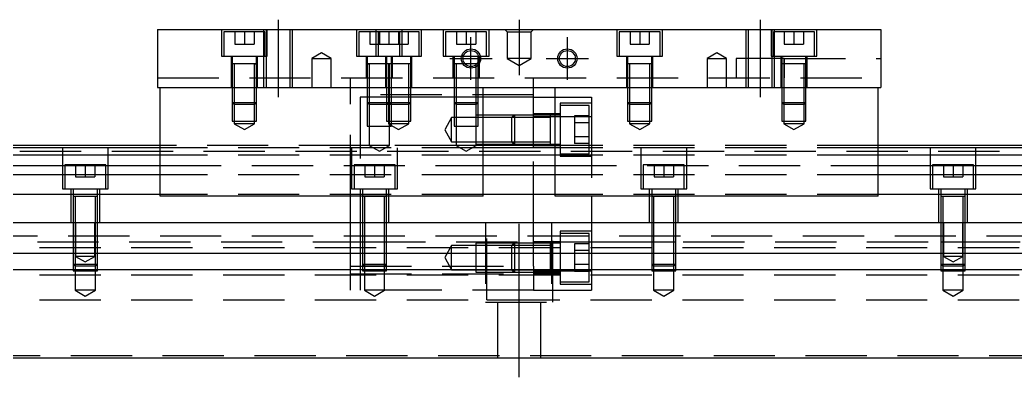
# Model space of a CAD drawing. Extents: x -20 to 810, y -289 to 102.
# Drawn here: x 186.4 to 392.9, y -243 to -169 of the extents above; entities that cross this region are included whole.
import ezdxf

# ---------------------------------------------------------------- set-up
doc = ezdxf.new("R2010")
doc.units = 0
doc.linetypes.add('CENTER', pattern=[50.8, 31.75, -6.35, 6.35, -6.35])
doc.linetypes.add('DASHED', pattern=[19.05, 12.7, -6.35])
doc.layers.get('0').update_dxf_attribs({"linetype": 'CONTINUOUS'})
doc.layers.add('CENTER', color=1, linetype='CENTER')

msp = doc.modelspace()

# ---------------------------------------------------------------- linework, layer by layer
at = {"color": 7, "linetype": 'CONTINUOUS'}
for p, q in [((215, -170.98), (215, -182.98)), ((215, -170.98), (365, -170.98)), ((365, -170.98), (365, -182.98)), ((281.500006, -178.08), (281.229838, -178.08)), ((215, -182.98), (365, -182.98)), ((215.5, -205.48), (215.5, -182.98)), ((282.5, -205.48), (282.5, -182.98)), ((293, -195.48), (293, -182.98)), ((297.5, -205.48), (297.5, -182.98)), ((364.5, -205.48), (364.5, -182.98)), ((293, -184.98), (297.5, -184.98)), ((215.5, -195.48), (0, -195.48)), ((215.5, -194.98), (28, -194.98)), ((297.5, -195.48), (282.5, -195.48)), ((523, -194.98), (364.5, -194.98)), ((580, -195.48), (364.5, -195.48)), ((215.5, -197.019608), (0, -197.019608)), ((297.5, -197.019608), (282.5, -197.019608)), ((580, -197.019608), (364.5, -197.019608)), ((0, -199.140392), (215.5, -199.140392)), ((282.5, -199.140392), (297.5, -199.140392)), ((364.5, -199.140392), (580, -199.140392)), ((215.5, -201.050532), (0, -201.050532)), ((297.5, -201.050532), (282.5, -201.050532)), ((580, -201.050532), (364.5, -201.050532)), ((215.5, -205.161934), (0, -205.161934)), ((282.5, -205.48), (215.5, -205.48)), ((297.5, -205.161934), (282.5, -205.161934)), ((364.5, -205.48), (297.5, -205.48)), ((580, -205.161934), (364.5, -205.161934)), ((0, -210.98), (580, -210.98)), ((0, -217.28), (580, -217.28)), ((0, -220.68), (580, -220.68)), ((0, -238.98), (580, -238.98))]:
    msp.add_line(p, q, dxfattribs=at)
at = {"color": 3, "linetype": 'DASHED'}
for p, q in [((228.25, -170.98), (228.25, -176.48)), ((237.000006, -170.98), (237.000006, -171.48)), ((237.5, -170.98), (237.5, -182.98)), ((237.75, -176.48), (237.75, -170.98)), ((242.5, -182.98), (242.5, -170.98)), ((242.999994, -182.98), (242.999994, -170.98)), ((256.25, -170.98), (256.25, -176.48)), ((260.25, -170.98), (260.25, -176.48)), ((265.75, -176.48), (265.75, -170.98)), ((269.75, -176.48), (269.75, -170.98)), ((274.25, -170.98), (274.25, -176.48)), ((283.75, -176.48), (283.75, -170.98)), ((287.5, -171.48), (287, -170.98)), ((292.5, -171.48), (293, -170.98)), ((310.25, -170.98), (310.25, -176.48)), ((319.75, -176.48), (319.75, -170.98)), ((337.000006, -170.98), (337.000006, -182.98)), ((337.5, -170.98), (337.5, -182.98)), ((342.25, -170.98), (342.25, -176.48)), ((342.5, -182.98), (342.5, -170.98)), ((342.999994, -171.48), (342.999994, -170.98)), ((351.75, -176.48), (351.75, -170.98)), ((237.25, -171.48), (228.75, -171.48)), ((228.75, -171.48), (228.75, -176.48)), ((231, -171.48), (231, -173.98)), ((233, -171.48), (233, -173.98)), ((235, -171.48), (235, -173.98)), ((237.000006, -171.48), (237.000006, -176.48)), ((237.25, -176.48), (237.25, -171.48)), ((260.75, -171.48), (256.75, -171.48)), ((256.75, -171.48), (256.75, -176.48)), ((259, -171.48), (259, -173.98)), ((269.25, -171.48), (260.75, -171.48)), ((260.75, -171.48), (260.75, -176.48)), ((261, -171.48), (261, -173.98)), ((263, -171.48), (263, -173.98)), ((265, -171.48), (265, -173.98)), ((265.25, -176.48), (265.25, -171.48)), ((267, -171.48), (267, -173.98)), ((269.25, -176.48), (269.25, -171.48)), ((283.25, -171.48), (274.75, -171.48)), ((274.75, -171.48), (274.75, -176.48)), ((277, -171.48), (277, -173.98)), ((279, -171.48), (279, -173.98)), ((281, -171.48), (281, -173.98)), ((283.25, -176.48), (283.25, -171.48)), ((287.5, -171.48), (287.5, -176.98)), ((287.5, -171.48), (292.5, -171.48)), ((292.5, -176.98), (292.5, -171.48)), ((319.25, -171.48), (310.75, -171.48)), ((310.75, -171.48), (310.75, -176.48)), ((313, -171.48), (313, -173.98)), ((315, -171.48), (315, -173.98)), ((317, -171.48), (317, -173.98)), ((319.25, -176.48), (319.25, -171.48)), ((351.25, -171.48), (342.75, -171.48)), ((342.75, -171.48), (342.75, -176.48)), ((342.999994, -176.48), (342.999994, -171.48)), ((345, -171.48), (345, -173.98)), ((347, -171.48), (347, -173.98)), ((349, -171.48), (349, -173.98)), ((351.25, -176.48), (351.25, -171.48)), ((231, -173.98), (233, -173.98)), ((233, -173.98), (235, -173.98)), ((259, -173.98), (261, -173.98)), ((261, -173.98), (263, -173.98)), ((263, -173.98), (265, -173.98)), ((265, -173.98), (267, -173.98)), ((277, -173.98), (279, -173.98)), ((279, -173.98), (281, -173.98)), ((313, -173.98), (315, -173.98)), ((315, -173.98), (317, -173.98)), ((345, -173.98), (347, -173.98)), ((347, -173.98), (349, -173.98)), ((228.25, -176.48), (237.75, -176.48)), ((230.25, -176.48), (230.25, -182.98)), ((230.5, -176.48), (230.5, -178.08)), ((235.5, -178.08), (235.5, -176.48)), ((235.75, -182.98), (235.75, -176.48)), ((237.000006, -176.48), (237.000006, -182.98)), ((249, -175.8253), (247, -176.98)), ((247, -176.98), (249, -176.98)), ((247, -176.98), (247, -182.98)), ((251, -176.98), (249, -175.8253)), ((249, -176.98), (251, -176.98)), ((251, -182.98), (251, -176.98)), ((256.25, -176.48), (260.25, -176.48)), ((258.25, -176.48), (258.25, -180.98)), ((258.5, -176.48), (258.5, -178.08)), ((260.25, -176.48), (269.75, -176.48)), ((262.25, -176.48), (262.25, -182.98)), ((262.5, -176.48), (262.5, -178.08)), ((263.5, -178.08), (263.5, -176.48)), ((263.75, -180.98), (263.75, -176.48)), ((267.5, -178.08), (267.5, -176.48)), ((267.75, -182.98), (267.75, -176.48)), ((274.25, -176.48), (283.75, -176.48)), ((276.25, -176.48), (276.25, -180.98)), ((276.5, -176.48), (276.5, -178.08)), ((281.5, -177.667386), (281.5, -176.48)), ((281.75, -180.98), (281.75, -176.48)), ((292.5, -176.98), (287.5, -176.98)), ((287.5, -176.98), (290, -178.423376)), ((290, -178.423376), (292.5, -176.98)), ((310.25, -176.48), (319.75, -176.48)), ((312.25, -176.48), (312.25, -182.98)), ((312.5, -176.48), (312.5, -178.08)), ((317.5, -178.08), (317.5, -176.48)), ((317.75, -182.98), (317.75, -176.48)), ((331, -175.8253), (329, -176.98)), ((329, -176.98), (331, -176.98)), ((329, -176.98), (329, -182.98)), ((333, -176.98), (331, -175.8253)), ((331, -176.98), (333, -176.98)), ((333, -182.98), (333, -176.98)), ((335, -176.98), (335, -180.98)), ((345, -176.98), (335, -176.98)), ((342.25, -176.48), (351.75, -176.48)), ((342.999994, -182.98), (342.999994, -176.48)), ((344.25, -176.48), (344.25, -182.98)), ((344.5, -176.48), (344.5, -178.08)), ((345, -176.98), (365, -176.98)), ((345, -180.98), (345, -176.98)), ((345, -176.98), (345, -178.08)), ((349.5, -178.08), (349.5, -176.48)), ((349.75, -182.98), (349.75, -176.48)), ((230.5, -178.075), (230.5, -178.08)), ((235.5, -178.08), (230.5, -178.08)), ((230.5, -178.08), (230.5, -178.085)), ((230.5, -178.08), (230.5, -182.97998)), ((230.9, -178.08), (230.9, -182.97998)), ((235.1, -182.97998), (235.1, -178.08)), ((235.242602, -178.08), (235.5, -178.08)), ((235.5, -178.08), (235.5, -178.075)), ((235.5, -178.085), (235.5, -178.08)), ((235.5, -182.97998), (235.5, -178.08)), ((258.5, -178.075), (258.5, -178.08)), ((258.5, -178.08), (258.757448, -178.08)), ((263.5, -178.08), (258.5, -178.08)), ((258.5, -178.08), (258.5, -180.97998)), ((258.5, -178.08), (258.5, -178.085)), ((258.9, -178.08), (258.9, -186.48)), ((262.5, -178.075), (262.5, -178.08)), ((267.5, -178.08), (262.5, -178.08)), ((262.5, -178.08), (262.5, -178.085)), ((262.5, -178.08), (262.5, -182.97998)), ((262.9, -178.08), (262.9, -186.48)), ((263.1, -186.48), (263.1, -178.08)), ((263.5, -178.08), (263.5, -178.075)), ((263.5, -180.97998), (263.5, -178.08)), ((263.5, -178.085), (263.5, -178.08)), ((267.1, -186.48), (267.1, -178.08)), ((267.5, -178.08), (267.5, -178.075)), ((267.5, -178.085), (267.5, -178.08)), ((267.5, -182.97998), (267.5, -178.08)), ((276.5, -178.075), (276.5, -178.08)), ((281.5, -178.08), (276.5, -178.08)), ((276.5, -178.08), (276.5, -178.085)), ((276.5, -178.08), (276.5, -180.97998)), ((276.9, -178.08), (276.9, -186.48)), ((281.1, -186.48), (281.1, -178.08)), ((281.242602, -178.08), (281.5, -178.08)), ((281.5, -178.08), (281.5, -177.667386)), ((281.5, -178.08), (281.5, -178.075)), ((281.5, -178.085), (281.5, -178.08)), ((281.5, -178.302876), (281.5, -178.08)), ((281.5, -180.97998), (281.5, -178.302876)), ((312.5, -178.075), (312.5, -178.08)), ((317.5, -178.08), (312.5, -178.08)), ((312.5, -178.08), (312.5, -178.085)), ((312.5, -178.08), (312.5, -182.97998)), ((312.9, -178.08), (312.9, -186.48)), ((317.1, -186.48), (317.1, -178.08)), ((317.5, -178.08), (317.5, -178.075)), ((317.5, -178.085), (317.5, -178.08)), ((317.5, -182.97998), (317.5, -178.08)), ((344.5, -178.075), (344.5, -178.08)), ((349.5, -178.08), (344.5, -178.08)), ((344.5, -178.08), (344.5, -182.97998)), ((344.5, -178.08), (344.5, -178.085)), ((344.9, -178.08), (344.9, -186.48)), ((345, -178.08), (345, -180.98)), ((349.1, -186.48), (349.1, -178.08)), ((349.5, -178.08), (349.5, -178.075)), ((349.5, -182.97998), (349.5, -178.08)), ((349.5, -178.085), (349.5, -178.08)), ((215, -180.98), (365, -180.98)), ((255, -182.98), (255, -180.98)), ((258.5, -180.98), (258.5, -182.98)), ((258.500006, -180.98), (258.500006, -182.98)), ((263.499994, -182.98), (263.499994, -180.98)), ((263.5, -182.98), (263.5, -180.98)), ((276.5, -180.98), (276.5, -182.98)), ((276.500006, -180.98), (276.500006, -182.98)), ((276.9, -180.98), (281.1, -180.98)), ((281.499994, -182.98), (281.499994, -180.98)), ((281.5, -182.98), (281.5, -180.98)), ((293, -182.98), (293, -180.98)), ((230.5, -182.98), (230.5, -186.08)), ((230.500006, -182.98), (230.500006, -186.080006)), ((230.9, -182.98), (230.9, -186.48)), ((235.1, -186.48), (235.1, -182.98)), ((235.499994, -186.080006), (235.499994, -182.98)), ((235.5, -186.08), (235.5, -182.98)), ((255, -205.48), (255, -182.98)), ((258.5, -182.98), (258.5, -186.08)), ((258.500006, -182.98), (258.500006, -186.080006)), ((262.5, -182.98), (262.5, -186.08)), ((262.500006, -182.98), (262.500006, -186.080006)), ((263.499994, -186.080006), (263.499994, -182.98)), ((263.5, -186.08), (263.5, -182.98)), ((267.499994, -186.080006), (267.499994, -182.98)), ((267.5, -186.08), (267.5, -182.98)), ((276.5, -182.98), (276.5, -186.08)), ((276.500006, -182.98), (276.500006, -186.080006)), ((281.499994, -186.080006), (281.499994, -182.98)), ((281.5, -186.08), (281.5, -182.98)), ((312.5, -182.98), (312.5, -186.08)), ((312.500006, -182.98), (312.500006, -186.080006)), ((317.499994, -186.080006), (317.499994, -182.98)), ((317.5, -186.08), (317.5, -182.98)), ((344.5, -182.98), (344.5, -186.08)), ((344.500006, -182.98), (344.500006, -186.080006)), ((349.499994, -186.080006), (349.499994, -182.98)), ((349.5, -186.08), (349.5, -182.98)), ((293, -184.48), (255, -184.48)), ((257, -184.98), (257, -203.98)), ((258.5, -184.98), (257, -184.98)), ((258.9, -184.98), (258.5, -184.98)), ((262.5, -184.98), (258.9, -184.98)), ((262.9, -184.98), (262.5, -184.98)), ((263.1, -184.98), (262.9, -184.98)), ((263.5, -184.98), (263.1, -184.98)), ((267.1, -184.98), (263.5, -184.98)), ((267.5, -184.98), (267.1, -184.98)), ((276.5, -184.98), (267.5, -184.98)), ((276.9, -184.98), (276.5, -184.98)), ((281.1, -184.98), (276.9, -184.98)), ((281.5, -184.98), (281.1, -184.98)), ((282.5, -184.98), (281.5, -184.98)), ((293, -184.98), (282.5, -184.98)), ((297.5, -184.98), (305, -184.98)), ((305, -184.98), (305, -188.98)), ((230.5, -186.08), (235.5, -186.08)), ((230.5, -186.08), (230.9, -186.48)), ((230.500006, -186.08002), (230.500006, -189.98)), ((235.1, -186.48), (230.9, -186.48)), ((230.9, -186.48002), (230.9, -189.98)), ((235.1, -186.48), (235.5, -186.08)), ((235.1, -189.98), (235.1, -186.48002)), ((235.499994, -189.98), (235.499994, -186.08002)), ((258.5, -186.08), (262.5, -186.08)), ((258.5, -186.08), (258.9, -186.48)), ((258.500006, -186.08002), (258.500006, -190.98)), ((262.500006, -186.48), (258.9, -186.48)), ((258.9, -186.48002), (258.9, -190.98)), ((262.5, -186.08), (267.5, -186.08)), ((262.5, -186.08), (262.9, -186.48)), ((262.500006, -186.08002), (262.500006, -189.98)), ((262.9, -186.48), (262.500006, -186.48)), ((267.1, -186.48), (262.9, -186.48)), ((262.9, -186.48002), (262.9, -189.98)), ((263.1, -186.48), (263.5, -186.08)), ((263.1, -190.98), (263.1, -186.48002)), ((263.499994, -186.48), (263.499994, -186.08002)), ((263.499994, -189.98), (263.499994, -186.48)), ((267.1, -186.48), (267.5, -186.08)), ((267.1, -189.98), (267.1, -186.48002)), ((267.499994, -189.98), (267.499994, -186.08002)), ((276.5, -186.08), (281.5, -186.08)), ((276.5, -186.08), (276.9, -186.48)), ((276.500006, -186.08002), (276.500006, -190.98)), ((281.1, -186.48), (276.9, -186.48)), ((276.9, -186.48002), (276.9, -190.98)), ((281.1, -186.48), (281.5, -186.08)), ((281.1, -190.98), (281.1, -186.48002)), ((281.499994, -190.98), (281.499994, -186.08002)), ((298.5, -186.23), (298.5, -197.23)), ((305, -186.23), (298.5, -186.23)), ((304.5, -186.73), (298.5, -186.73)), ((304.5, -196.73), (304.5, -186.73)), ((312.5, -186.08), (317.5, -186.08)), ((312.5, -186.08), (312.9, -186.48)), ((312.500006, -186.08002), (312.500006, -189.98)), ((317.1, -186.48), (312.9, -186.48)), ((312.9, -186.48002), (312.9, -189.98)), ((317.1, -186.48), (317.5, -186.08)), ((317.1, -189.98), (317.1, -186.48002)), ((317.499994, -189.98), (317.499994, -186.08002)), ((344.5, -186.08), (349.5, -186.08)), ((344.5, -186.08), (344.9, -186.48)), ((344.500006, -186.08002), (344.500006, -189.98)), ((349.1, -186.48), (344.9, -186.48)), ((344.9, -186.48002), (344.9, -189.98)), ((349.1, -186.48), (349.5, -186.08)), ((349.1, -189.98), (349.1, -186.48002)), ((349.499994, -189.98), (349.499994, -186.08002)), ((276, -189.23), (274.556624, -191.73)), ((276, -194.23), (276, -189.23)), ((281, -189.23), (276, -189.23)), ((281, -188.730006), (281, -190.848124)), ((281.499994, -188.730006), (281, -188.730006)), ((288.49998, -189.23), (281, -189.23)), ((282.5, -188.730006), (281.499994, -188.730006)), ((288.99998, -188.730006), (282.5, -188.730006)), ((289, -188.73), (288.5, -189.23)), ((288.5, -194.23), (288.5, -189.23)), ((296.5, -189.23), (288.5, -189.23)), ((293, -188.730006), (288.999994, -188.730006)), ((289, -188.73), (289, -194.73)), ((293, -188.73), (289, -188.73)), ((298.5, -188.43), (293, -188.43)), ((293, -188.98), (297.5, -188.98)), ((296.5, -188.73), (293.00002, -188.73)), ((296.5, -188.73), (296.495, -188.73)), ((296.5, -194.73), (296.5, -188.73)), ((296.505, -188.73), (296.5, -188.73)), ((297.5, -188.73), (296.5, -188.73)), ((298.5, -188.73), (297.5, -188.73)), ((297.5, -188.98), (305, -188.98)), ((301.5, -188.843248), (301.5, -190.286624)), ((304.5, -188.843248), (301.5, -188.843248)), ((305, -188.98), (305, -205.48)), ((230.500006, -189.98), (235.499994, -189.98)), ((230.9, -189.98), (230.9, -190.48)), ((235.1, -190.48), (230.9, -190.48)), ((230.9, -190.48), (233, -191.692436)), ((233, -191.692436), (235.1, -190.48)), ((235.1, -190.48), (235.1, -189.98)), ((258.500006, -190.98), (263.499994, -190.98)), ((258.9, -190.98), (258.9, -194.98)), ((262.500006, -189.98), (267.499994, -189.98)), ((262.9, -189.98), (262.9, -190.48)), ((267.1, -190.48), (262.9, -190.48)), ((262.9, -190.48), (265, -191.692436)), ((263.1, -194.98), (263.1, -190.98)), ((263.499994, -190.98), (263.499994, -189.98)), ((265, -191.692436), (267.1, -190.48)), ((267.1, -190.48), (267.1, -189.98)), ((274.556624, -191.73), (276, -194.23)), ((276.500006, -190.98), (281.499994, -190.98)), ((276.9, -190.98), (276.9, -194.98)), ((281, -190.848124), (281, -190.983818)), ((281, -190.983818), (281, -194.729994)), ((281.1, -194.98), (281.1, -190.98)), ((304.5, -190.286624), (301.5, -190.286624)), ((301.5, -190.286624), (301.5, -193.173376)), ((312.500006, -189.98), (317.499994, -189.98)), ((312.9, -189.98), (312.9, -190.48)), ((317.1, -190.48), (312.9, -190.48)), ((312.9, -190.48), (315, -191.692436)), ((315, -191.692436), (317.1, -190.48)), ((317.1, -190.48), (317.1, -189.98)), ((344.500006, -189.98), (349.499994, -189.98)), ((344.9, -189.98), (344.9, -190.48)), ((349.1, -190.48), (344.9, -190.48)), ((344.9, -190.48), (347, -191.692436)), ((347, -191.692436), (349.1, -190.48)), ((349.1, -190.48), (349.1, -189.98)), ((301.5, -193.173376), (301.5, -194.616752)), ((304.5, -193.173376), (301.5, -193.173376)), ((195.25, -195.48), (195.25, -203.98)), ((204.75, -203.98), (204.75, -195.48)), ((257, -194.98), (215.5, -194.98)), ((282.5, -195.48), (215.5, -195.48)), ((255.25, -195.48), (255.25, -203.98)), ((258.9, -194.98), (257, -194.98)), ((263.1, -194.98), (258.9, -194.98)), ((258.9, -194.98), (261, -196.192436)), ((261, -196.192436), (263.1, -194.98)), ((276.9, -194.98), (263.1, -194.98)), ((264.75, -203.98), (264.75, -195.48)), ((276, -194.23), (281, -194.23)), ((281.1, -194.98), (276.9, -194.98)), ((276.9, -194.98), (279, -196.192436)), ((279, -196.192436), (281.1, -194.98)), ((281, -194.23), (288.49998, -194.23)), ((281, -194.729994), (288.99998, -194.729994)), ((293, -194.98), (281.1, -194.98)), ((288.5, -194.23), (296.5, -194.23)), ((288.5, -194.23), (289, -194.73)), ((289, -194.729994), (293, -194.729994)), ((289, -194.73), (293, -194.73)), ((297.5, -194.98), (293, -194.98)), ((293, -195.03), (298.5, -195.03)), ((293, -210.98), (293, -195.48)), ((293.00002, -194.73), (296.5, -194.73)), ((296.495, -194.73), (296.5, -194.73)), ((296.5, -194.73), (296.505, -194.73)), ((296.5, -194.73), (297.5, -194.73)), ((297.5, -194.73), (298.5, -194.73)), ((298.5, -194.98), (297.5, -194.98)), ((364.5, -195.48), (297.5, -195.48)), ((305, -194.98), (298.5, -194.98)), ((304.5, -194.616752), (301.5, -194.616752)), ((364.5, -194.98), (305, -194.98)), ((315.25, -195.48), (315.25, -203.98)), ((324.75, -203.98), (324.75, -195.48)), ((375.25, -195.48), (375.25, -203.98)), ((384.75, -203.98), (384.75, -195.48)), ((523, -196.23), (25, -196.23)), ((282.5, -197.019608), (215.5, -197.019608)), ((364.5, -197.019608), (297.5, -197.019608)), ((298.5, -196.73), (304.5, -196.73)), ((298.5, -197.23), (305, -197.23)), ((204.25, -198.98), (195.75, -198.98)), ((195.75, -198.98), (195.75, -203.98)), ((198, -198.98), (198, -201.48)), ((200, -198.98), (200, -201.48)), ((202, -198.98), (202, -201.48)), ((204.25, -203.98), (204.25, -198.98)), ((215.5, -199.140392), (282.5, -199.140392)), ((264.25, -198.98), (255.75, -198.98)), ((255.75, -198.98), (255.75, -203.98)), ((258, -198.98), (258, -201.48)), ((260, -198.98), (260, -201.48)), ((262, -198.98), (262, -201.48)), ((264.25, -203.98), (264.25, -198.98)), ((297.5, -199.140392), (364.5, -199.140392)), ((324.25, -198.98), (315.75, -198.98)), ((315.75, -198.98), (315.75, -203.98)), ((318, -198.98), (318, -201.48)), ((320, -198.98), (320, -201.48)), ((322, -198.98), (322, -201.48)), ((324.25, -203.98), (324.25, -198.98)), ((384.25, -198.98), (375.75, -198.98)), ((375.75, -198.98), (375.75, -203.98)), ((378, -198.98), (378, -201.48)), ((380, -198.98), (380, -201.48)), ((382, -198.98), (382, -201.48)), ((384.25, -203.98), (384.25, -198.98)), ((198, -201.48), (200, -201.48)), ((200, -201.48), (202, -201.48)), ((282.5, -201.050532), (215.5, -201.050532)), ((258, -201.48), (260, -201.48)), ((260, -201.48), (262, -201.48)), ((364.5, -201.050532), (297.5, -201.050532)), ((318, -201.48), (320, -201.48)), ((320, -201.48), (322, -201.48)), ((378, -201.48), (380, -201.48)), ((380, -201.48), (382, -201.48)), ((195.25, -203.98), (204.75, -203.98)), ((197, -203.98), (197, -210.98)), ((197.5, -203.98), (197.5, -205.58)), ((202.5, -205.58), (202.5, -203.98)), ((203, -210.98), (203, -203.98)), ((255.25, -203.98), (264.75, -203.98)), ((257, -203.98), (257, -210.98)), ((257, -203.98), (257, -210.98)), ((257.5, -203.98), (257.5, -205.58)), ((262.5, -205.58), (262.5, -203.98)), ((263, -210.98), (263, -203.98)), ((315.25, -203.98), (324.75, -203.98)), ((317, -203.98), (317, -210.98)), ((317.5, -203.98), (317.5, -205.58)), ((322.5, -205.58), (322.5, -203.98)), ((323, -210.98), (323, -203.98)), ((375.25, -203.98), (384.75, -203.98)), ((377, -203.98), (377, -210.98)), ((377.5, -203.98), (377.5, -205.58)), ((382.5, -205.58), (382.5, -203.98)), ((383, -210.98), (383, -203.98)), ((197.5, -205.575), (197.5, -205.58)), ((202.5, -205.58), (197.5, -205.58)), ((197.5, -205.58), (197.5, -205.585)), ((197.5, -205.58), (197.5, -210.97998)), ((197.9, -205.58), (197.9, -210.97998)), ((202.1, -210.97998), (202.1, -205.58)), ((202.5, -205.58), (202.5, -205.575)), ((202.5, -205.585), (202.5, -205.58)), ((202.5, -210.97998), (202.5, -205.58)), ((282.5, -205.161934), (215.5, -205.161934)), ((255, -210.98), (255, -205.48)), ((257.5, -205.575), (257.5, -205.58)), ((262.5, -205.58), (257.5, -205.58)), ((257.5, -205.58), (257.5, -205.585)), ((257.5, -205.58), (257.5, -210.97998)), ((257.9, -205.58), (257.9, -210.97998)), ((262.1, -210.97998), (262.1, -205.58)), ((262.5, -205.58), (262.5, -205.575)), ((262.5, -205.585), (262.5, -205.58)), ((262.5, -210.97998), (262.5, -205.58)), ((364.5, -205.161934), (297.5, -205.161934)), ((305, -205.48), (305, -210.98)), ((317.5, -205.575), (317.5, -205.58)), ((322.5, -205.58), (317.5, -205.58)), ((317.5, -205.58), (317.5, -205.585)), ((317.5, -205.58), (317.5, -210.97998)), ((317.9, -205.58), (317.9, -210.97998)), ((322.1, -210.97998), (322.1, -205.58)), ((322.5, -205.58), (322.5, -205.575)), ((322.5, -205.585), (322.5, -205.58)), ((322.5, -210.97998), (322.5, -205.58)), ((377.5, -205.575), (377.5, -205.58)), ((382.5, -205.58), (377.5, -205.58)), ((377.5, -205.58), (377.5, -205.585)), ((377.5, -205.58), (377.5, -210.97998)), ((377.9, -205.58), (377.9, -210.97998)), ((382.1, -210.97998), (382.1, -205.58)), ((382.5, -205.58), (382.5, -205.575)), ((382.5, -205.585), (382.5, -205.58)), ((382.5, -210.97998), (382.5, -205.58)), ((197.5, -210.98), (197.5, -217.28)), ((197.500006, -210.98), (197.500006, -217.28)), ((197.9, -210.98), (197.9, -217.28)), ((198, -210.98), (198, -217.98)), ((202, -217.98), (202, -210.98)), ((202.1, -217.28), (202.1, -210.98)), ((202.499994, -217.28), (202.499994, -210.98)), ((202.5, -217.28), (202.5, -210.98)), ((255, -217.28), (255, -210.98)), ((257, -210.98), (257, -217.28)), ((257.5, -210.98), (257.5, -217.28)), ((257.500006, -210.98), (257.500006, -217.28)), ((257.9, -210.98), (257.9, -217.28)), ((262.1, -217.28), (262.1, -210.98)), ((262.499994, -217.28), (262.499994, -210.98)), ((262.5, -217.28), (262.5, -210.98)), ((283, -210.98), (283, -227.48)), ((283.291796, -226.98), (283.291796, -210.98)), ((293, -217.28), (293, -210.98)), ((296.708204, -210.98), (296.708204, -226.98)), ((297, -227.48), (297, -210.98)), ((305, -210.98), (305, -217.28)), ((317.5, -210.98), (317.5, -217.28)), ((317.500006, -210.98), (317.500006, -217.28)), ((317.9, -210.98), (317.9, -217.28)), ((322.1, -217.28), (322.1, -210.98)), ((322.499994, -217.28), (322.499994, -210.98)), ((322.5, -217.28), (322.5, -210.98)), ((377.5, -210.98), (377.5, -217.28)), ((377.500006, -210.98), (377.500006, -217.28)), ((377.9, -210.98), (377.9, -217.28)), ((378, -210.98), (378, -217.98)), ((382, -217.98), (382, -210.98)), ((382.1, -217.28), (382.1, -210.98)), ((382.499994, -217.28), (382.499994, -210.98)), ((382.5, -217.28), (382.5, -210.98)), ((25, -213.73), (523, -213.73)), ((298.5, -212.73), (298.5, -223.73)), ((305, -212.73), (298.5, -212.73)), ((304.5, -213.23), (298.5, -213.23)), ((304.5, -217.28), (304.5, -213.23)), ((0, -216.13), (580, -216.13)), ((56.708204, -214.98), (255, -214.98)), ((197.5, -214.98), (197.9, -214.98)), ((197.9, -214.98), (202.1, -214.98)), ((202.1, -214.98), (202.5, -214.98)), ((255, -214.98), (257, -214.98)), ((257, -214.98), (257.5, -214.98)), ((257.5, -214.98), (257.9, -214.98)), ((257.5, -214.98), (257.9, -214.98)), ((257.9, -214.98), (293, -214.98)), ((257.9, -214.98), (262.1, -214.98)), ((262.1, -214.98), (262.5, -214.98)), ((276, -215.73), (274.556624, -218.23)), ((276, -220.73), (276, -215.73)), ((281, -215.73), (276, -215.73)), ((281, -215.230006), (281, -220.68)), ((288.99998, -215.230006), (281, -215.230006)), ((288.49998, -215.73), (281, -215.73)), ((289, -215.23), (288.5, -215.73)), ((288.5, -220.68), (288.5, -215.73)), ((296.5, -215.73), (288.5, -215.73)), ((289, -215.23), (289, -220.68)), ((293, -215.23), (289, -215.23)), ((293, -215.230006), (289, -215.230006)), ((298.5, -214.93), (293, -214.93)), ((293, -214.98), (298.5, -214.98)), ((296.505, -215.23), (293.00002, -215.23)), ((298.5, -215.23), (296.495, -215.23)), ((296.5, -221.23), (296.5, -215.23)), ((298.5, -214.98), (304.5, -214.98)), ((301.5, -215.343248), (301.5, -216.786624)), ((304.5, -215.343248), (301.5, -215.343248)), ((304.5, -214.98), (305, -214.98)), ((305, -214.98), (497.5, -214.98)), ((317.5, -214.98), (317.9, -214.98)), ((317.9, -214.98), (322.1, -214.98)), ((322.1, -214.98), (322.5, -214.98)), ((377.5, -214.98), (377.9, -214.98)), ((377.9, -214.98), (382.1, -214.98)), ((382.1, -214.98), (382.5, -214.98)), ((197.5, -217.28), (197.5, -219.58)), ((197.500006, -217.28), (197.500006, -219.580006)), ((197.9, -217.28), (197.9, -219.98)), ((202, -217.98), (198, -217.98)), ((198, -217.98), (200, -219.1347)), ((200, -219.1347), (202, -217.98)), ((202.1, -219.98), (202.1, -217.28)), ((202.499994, -219.580006), (202.499994, -217.28)), ((202.5, -219.58), (202.5, -217.28)), ((255, -219.98), (255, -217.28)), ((257, -217.28), (257, -220.68)), ((257.5, -217.28), (257.5, -219.58)), ((257.500006, -217.28), (257.500006, -219.580006)), ((257.9, -217.28), (257.9, -219.98)), ((262.1, -219.98), (262.1, -217.28)), ((262.499994, -219.580006), (262.499994, -217.28)), ((262.5, -219.58), (262.5, -217.28)), ((274.556624, -218.23), (276, -220.73)), ((293, -219.98), (293, -217.28)), ((304.5, -216.786624), (301.5, -216.786624)), ((301.5, -216.786624), (301.5, -219.673376)), ((304.5, -220.68), (304.5, -217.28)), ((305, -217.28), (305, -220.68)), ((317.5, -217.28), (317.5, -219.58)), ((317.500006, -217.28), (317.500006, -219.580006)), ((317.9, -217.28), (317.9, -219.98)), ((322.1, -219.98), (322.1, -217.28)), ((322.499994, -219.580006), (322.499994, -217.28)), ((322.5, -219.58), (322.5, -217.28)), ((377.5, -217.28), (377.5, -219.58)), ((377.500006, -217.28), (377.500006, -219.580006)), ((377.9, -217.28), (377.9, -219.98)), ((382, -217.98), (378, -217.98)), ((378, -217.98), (380, -219.1347)), ((380, -219.1347), (382, -217.98)), ((382.1, -219.98), (382.1, -217.28)), ((382.499994, -219.580006), (382.499994, -217.28)), ((382.5, -219.58), (382.5, -217.28)), ((197.5, -219.58), (202.5, -219.58)), ((197.5, -219.58), (197.9, -219.98)), ((197.500006, -219.58002), (197.500006, -220.68)), ((197.500006, -220.68), (197.500006, -220.98)), ((202.1, -219.98), (197.9, -219.98)), ((197.9, -219.98002), (197.9, -220.98)), ((202.1, -219.98), (202.5, -219.58)), ((202.1, -220.98), (202.1, -219.98002)), ((202.499994, -220.68), (202.499994, -219.58002)), ((202.499994, -220.98), (202.499994, -220.68)), ((255, -220.68), (255, -219.98)), ((255, -219.98), (293, -219.98)), ((255, -224.98), (255, -220.68)), ((257, -220.68), (257, -224.98)), ((257.5, -219.58), (262.5, -219.58)), ((257.5, -219.58), (257.9, -219.98)), ((257.500006, -219.58002), (257.500006, -220.68)), ((257.500006, -220.68), (257.500006, -220.98)), ((262.1, -219.98), (257.9, -219.98)), ((257.9, -219.98002), (257.9, -220.98)), ((262.1, -219.98), (262.5, -219.58)), ((262.1, -220.98), (262.1, -219.98002)), ((262.499994, -220.68), (262.499994, -219.58002)), ((262.499994, -220.98), (262.499994, -220.68)), ((276, -220.73), (281, -220.73)), ((281, -220.68), (281, -221.229994)), ((281, -220.73), (288.49998, -220.73)), ((288.5, -220.73), (288.5, -220.68)), ((288.5, -220.73), (296.5, -220.73)), ((288.5, -220.73), (289, -221.23)), ((289, -220.68), (289, -221.23)), ((293, -219.98), (293, -220.68)), ((293, -220.68), (293, -224.98)), ((301.5, -219.673376), (301.5, -221.116752)), ((304.5, -219.673376), (301.5, -219.673376)), ((304.5, -223.23), (304.5, -220.68)), ((305, -220.68), (305, -220.98)), ((317.5, -219.58), (322.5, -219.58)), ((317.5, -219.58), (317.9, -219.98)), ((317.500006, -219.58002), (317.500006, -220.68)), ((317.500006, -220.68), (317.500006, -220.98)), ((322.1, -219.98), (317.9, -219.98)), ((317.9, -219.98002), (317.9, -220.98)), ((322.1, -219.98), (322.5, -219.58)), ((322.1, -220.98), (322.1, -219.98002)), ((322.499994, -220.68), (322.499994, -219.58002)), ((322.499994, -220.98), (322.499994, -220.68)), ((377.5, -219.58), (382.5, -219.58)), ((377.5, -219.58), (377.9, -219.98)), ((377.500006, -219.58002), (377.500006, -220.68)), ((377.500006, -220.68), (377.500006, -220.98)), ((382.1, -219.98), (377.9, -219.98)), ((377.9, -219.98002), (377.9, -220.98)), ((382.1, -219.98), (382.5, -219.58)), ((382.1, -220.98), (382.1, -219.98002)), ((382.499994, -220.68), (382.499994, -219.58002)), ((382.499994, -220.98), (382.499994, -220.68)), ((0, -221.83), (580, -221.83)), ((197.500006, -220.98), (202.499994, -220.98)), ((197.9, -220.98), (197.9, -224.98)), ((202.1, -224.98), (202.1, -220.98)), ((255, -221.60077), (293, -221.60077)), ((255, -221.60077), (257, -221.60077)), ((257.500006, -220.98), (262.499994, -220.98)), ((257.9, -220.98), (257.9, -224.98)), ((262.1, -224.98), (262.1, -220.98)), ((281, -221.229994), (288.99998, -221.229994)), ((288.999994, -221.229994), (293, -221.229994)), ((289, -221.23), (293, -221.23)), ((293, -220.98), (305, -220.98)), ((293, -221.53), (298.5, -221.53)), ((293.00002, -221.23), (296.5, -221.23)), ((296.495, -221.23), (296.5, -221.23)), ((296.5, -221.23), (296.505, -221.23)), ((296.5, -221.23), (298.5, -221.23)), ((304.5, -221.116752), (301.5, -221.116752)), ((305, -220.98), (305, -224.98)), ((317.500006, -220.98), (322.499994, -220.98)), ((317.9, -220.98), (317.9, -224.98)), ((322.1, -224.98), (322.1, -220.98)), ((377.500006, -220.98), (382.499994, -220.98)), ((377.9, -220.98), (377.9, -224.98)), ((382.1, -224.98), (382.1, -220.98)), ((202.1, -224.98), (197.9, -224.98)), ((197.9, -224.98), (200, -226.192436)), ((200, -226.192436), (202.1, -224.98)), ((293, -224.98), (255, -224.98)), ((262.1, -224.98), (257.9, -224.98)), ((257.9, -224.98), (260, -226.192436)), ((260, -226.192436), (262.1, -224.98)), ((293, -224.98), (305, -224.98)), ((298.5, -223.23), (304.5, -223.23)), ((298.5, -223.73), (305, -223.73)), ((322.1, -224.98), (317.9, -224.98)), ((317.9, -224.98), (320, -226.192436)), ((320, -226.192436), (322.1, -224.98)), ((382.1, -224.98), (377.9, -224.98)), ((377.9, -224.98), (380, -226.192436)), ((380, -226.192436), (382.1, -224.98)), ((0, -226.98), (580, -226.98)), ((283.291796, -226.98), (296.708204, -226.98)), ((283, -227.48), (297, -227.48)), ((285.5, -227.48), (285.5, -238.98)), ((294.5, -238.98), (294.5, -227.48)), ((6.499992, -238.48), (580, -238.48))]:
    msp.add_line(p, q, dxfattribs=at)
at = {"color": 3, "linetype": 'CONTINUOUS'}
for centre in [(280, -176.98), (300, -176.98)]:
    msp.add_circle(centre, 2, dxfattribs=at)
at = {"color": 7, "linetype": 'CONTINUOUS'}
for centre in [(280, -176.98), (300, -176.98)]:
    msp.add_circle(centre, 1.65, dxfattribs=at)
at = {"layer": 'CENTER', "color": 1, "linetype": 'CENTER'}
for p, q in [((240, -168.98), (240, -184.98)), ((290, -168.98), (290, -180.423376)), ((340, -168.98), (340, -184.98)), ((280, -181.38), (280, -172.58)), ((300, -181.38), (300, -172.58)), ((275.6, -176.98), (284.4, -176.98)), ((295.6, -176.98), (304.4, -176.98)), ((290, -242.98), (290, -208.98))]:
    msp.add_line(p, q, dxfattribs=at)

doc.saveas('drawing.dxf')
